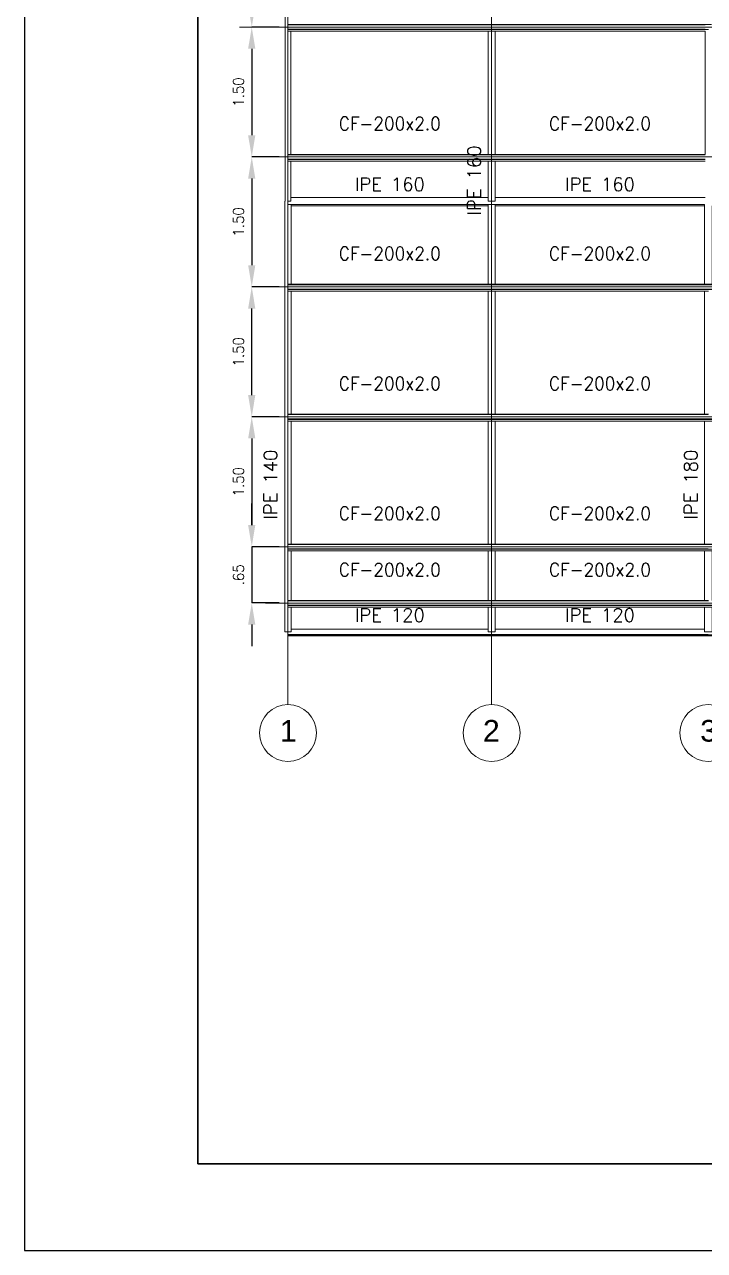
# Model space of a CAD drawing. Header units: inches. Extents: x 72863 to 72995, y 49095 to 49225.
# Drawn here: x 72862.71 to 72870.56, y 49160.45 to 49174.61 of the extents above; entities that cross this region are included whole.
import ezdxf
from ezdxf.enums import TextEntityAlignment as Align

# ---------------------------------------------------------------- set-up
doc = ezdxf.new("R2010")
doc.units = ezdxf.units.IN
doc.layers.get('0').update_dxf_attribs({"lineweight": 15})
for name, color, linetype, lineweight in [('BARRAS_DE_ACERO', 7, 'Continuous', 9), ('Cotas', 200, 'Continuous', 9), ('ejes', 251, 'Continuous', 9), ('REFERENCIA_DE_LAS_BARRAS', 2, 'Continuous', 9)]:
    doc.layers.add(name, color=color, linetype=linetype, lineweight=lineweight)
doc.layers.add('VG', color=7, linetype='Continuous')
doc.styles.add('80-100', font='romans.shx', dxfattribs={"width": 0.9, "height": 0.125})
doc.styles.add('CYPETXT', font='romans__.ttf', dxfattribs={"height": 0.2})
doc.styles.get("Standard").update_dxf_attribs({"font": 'arial.ttf'})
doc.dimstyles.new('Copia(2) de 100_conlineas_ESCALADO', dxfattribs={"dimtxt": 0.125, "dimasz": 0.25, "dimexe": 0, "dimexo": 0.1, "dimgap": 0.09, "dimtad": 1, "dimzin": 4, "dimdsep": 46, "dimtxsty": '80-100', "dimcen": 0.1, "dimclrd": 256, "dimclre": 256, "dimclrt": 256, "dimadec": 0, "dimazin": 0, "dimtfac": 1, "dimtix": 1, "dimtmove": 2, "dimatfit": 3, "dimfxl": 1, "dimtvp": 1.058824, "dimtolj": 1, "dimtzin": 1, "dimarcsym": 0})

# ---------------------------------------------------------------- blocks, each defined once
blk = doc.blocks.new('PLANTILLA')
at = {"layer": 'VG'}
for p, q in [((72862.71, 49224.711), (72862.71, 49195.011)), ((72864.71, 49196.011), (72864.71, 49223.711)), ((72903.71, 49196.011), (72864.71, 49196.011)), ((72862.71, 49195.011), (72904.71, 49195.011))]:
    blk.add_line(p, q, dxfattribs=at)
blk.add_lwpolyline([(72903.71, 49199.561), (72903.71, 49223.711), (72864.71, 49223.711), (72864.71, 49196.011), (72885.71, 49196.011), (72885.71, 49199.611)], dxfattribs=at)
blk = doc.blocks.new('*D164')
at = {"layer": 'Cotas', "lineweight": -2, "transparency": 16777216}
for p, q in [((72865.65, 49176.08), (72865.332, 49176.08)), ((72865.332, 49175.83), (72865.332, 49174.83)), ((72865.65, 49174.58), (72865.332, 49174.58))]:
    blk.add_line(p, q, dxfattribs=at)
at = {"layer": 'Cotas', "transparency": 16777216}
for points in [[(72865.29, 49175.83), (72865.373, 49175.83), (72865.332, 49176.08)], [(72865.29, 49174.83), (72865.373, 49174.83), (72865.332, 49174.58)]]:
    blk.add_solid(points, dxfattribs=at)
at = {"layer": 'Defpoints', "color": 0, "transparency": 16777216}
for p in [(72865.75, 49176.08), (72865.332, 49174.58), (72865.75, 49174.58)]:
    blk.add_point(p, dxfattribs=at)
at = {"layer": 'Cotas', "transparency": 16777216, "insert": (72865.179, 49175.33), "char_height": 0.125, "attachment_point": 5, "rotation": 90, "style": '80-100'}
blk.add_mtext('\\A1;1.50', dxfattribs=at)
blk = doc.blocks.new('*D165')
at = {"layer": 'Cotas', "lineweight": -2, "transparency": 16777216}
for p, q in [((72865.65, 49174.58), (72865.332, 49174.58)), ((72865.332, 49174.33), (72865.332, 49173.33)), ((72865.65, 49173.08), (72865.332, 49173.08))]:
    blk.add_line(p, q, dxfattribs=at)
at = {"layer": 'Cotas', "transparency": 16777216}
for points in [[(72865.29, 49174.33), (72865.373, 49174.33), (72865.332, 49174.58)], [(72865.29, 49173.33), (72865.373, 49173.33), (72865.332, 49173.08)]]:
    blk.add_solid(points, dxfattribs=at)
at = {"layer": 'Defpoints', "color": 0, "transparency": 16777216}
for p in [(72865.75, 49174.58), (72865.332, 49173.08), (72865.75, 49173.08)]:
    blk.add_point(p, dxfattribs=at)
at = {"layer": 'Cotas', "transparency": 16777216, "insert": (72865.179, 49173.83), "char_height": 0.125, "attachment_point": 5, "rotation": 90, "style": '80-100'}
blk.add_mtext('\\A1;1.50', dxfattribs=at)
blk = doc.blocks.new('*D166')
at = {"layer": 'Cotas', "lineweight": -2, "transparency": 16777216}
for p, q in [((72865.65, 49173.08), (72865.332, 49173.08)), ((72865.332, 49172.83), (72865.332, 49171.83)), ((72865.65, 49171.58), (72865.332, 49171.58))]:
    blk.add_line(p, q, dxfattribs=at)
at = {"layer": 'Cotas', "transparency": 16777216}
for points in [[(72865.29, 49172.83), (72865.373, 49172.83), (72865.332, 49173.08)], [(72865.29, 49171.83), (72865.373, 49171.83), (72865.332, 49171.58)]]:
    blk.add_solid(points, dxfattribs=at)
at = {"layer": 'Defpoints', "color": 0, "transparency": 16777216}
for p in [(72865.75, 49173.08), (72865.332, 49171.58), (72865.75, 49171.58)]:
    blk.add_point(p, dxfattribs=at)
at = {"layer": 'Cotas', "transparency": 16777216, "insert": (72865.179, 49172.33), "char_height": 0.125, "attachment_point": 5, "rotation": 90, "style": '80-100'}
blk.add_mtext('\\A1;1.50', dxfattribs=at)
blk = doc.blocks.new('*D167')
at = {"layer": 'Cotas', "lineweight": -2, "transparency": 16777216}
for p, q in [((72865.65, 49171.58), (72865.332, 49171.58)), ((72865.332, 49170.33), (72865.332, 49171.33)), ((72865.65, 49170.08), (72865.332, 49170.08))]:
    blk.add_line(p, q, dxfattribs=at)
at = {"layer": 'Cotas', "transparency": 16777216}
for points in [[(72865.29, 49171.33), (72865.373, 49171.33), (72865.332, 49171.58)], [(72865.29, 49170.33), (72865.373, 49170.33), (72865.332, 49170.08)]]:
    blk.add_solid(points, dxfattribs=at)
at = {"layer": 'Defpoints', "color": 0, "transparency": 16777216}
for p in [(72865.332, 49171.58), (72865.75, 49171.58), (72865.75, 49170.08)]:
    blk.add_point(p, dxfattribs=at)
at = {"layer": 'Cotas', "transparency": 16777216, "insert": (72865.179, 49170.83), "char_height": 0.125, "attachment_point": 5, "rotation": 90, "style": '80-100'}
blk.add_mtext('\\A1;1.50', dxfattribs=at)
blk = doc.blocks.new('*D168')
at = {"layer": 'Cotas', "lineweight": -2, "transparency": 16777216}
for p, q in [((72865.65, 49170.08), (72865.332, 49170.08)), ((72865.332, 49169.83), (72865.332, 49168.83)), ((72865.65, 49168.58), (72865.332, 49168.58))]:
    blk.add_line(p, q, dxfattribs=at)
at = {"layer": 'Cotas', "transparency": 16777216}
for points in [[(72865.29, 49169.83), (72865.373, 49169.83), (72865.332, 49170.08)], [(72865.29, 49168.83), (72865.373, 49168.83), (72865.332, 49168.58)]]:
    blk.add_solid(points, dxfattribs=at)
at = {"layer": 'Defpoints', "color": 0, "transparency": 16777216}
for p in [(72865.75, 49170.08), (72865.332, 49168.58), (72865.75, 49168.58)]:
    blk.add_point(p, dxfattribs=at)
at = {"layer": 'Cotas', "transparency": 16777216, "insert": (72865.179, 49169.33), "char_height": 0.125, "attachment_point": 5, "rotation": 90, "style": '80-100'}
blk.add_mtext('\\A1;1.50', dxfattribs=at)
blk = doc.blocks.new('*D169')
at = {"layer": 'Cotas', "lineweight": -2, "transparency": 16777216}
for p, q in [((72865.332, 49168.83), (72865.332, 49169.08)), ((72865.65, 49168.58), (72865.332, 49168.58)), ((72865.332, 49168.58), (72865.332, 49167.93)), ((72865.65, 49167.93), (72865.332, 49167.93)), ((72865.332, 49167.68), (72865.332, 49167.43))]:
    blk.add_line(p, q, dxfattribs=at)
at = {"layer": 'Cotas', "transparency": 16777216}
for points in [[(72865.29, 49168.83), (72865.373, 49168.83), (72865.332, 49168.58)], [(72865.29, 49167.68), (72865.373, 49167.68), (72865.332, 49167.93)]]:
    blk.add_solid(points, dxfattribs=at)
at = {"layer": 'Defpoints', "color": 0, "transparency": 16777216}
for p in [(72865.75, 49168.58), (72865.332, 49167.93), (72865.75, 49167.93)]:
    blk.add_point(p, dxfattribs=at)
at = {"layer": 'Cotas', "transparency": 16777216, "insert": (72865.179, 49168.255), "char_height": 0.125, "attachment_point": 5, "rotation": 90, "style": '80-100'}
blk.add_mtext('\\A1;.65', dxfattribs=at)

msp = doc.modelspace()

# ---------------------------------------------------------------- linework, layer by layer
at = {"layer": 'BARRAS_DE_ACERO'}
for p, q in [((72865.7178, 49172.5714), (72865.7178, 49177.5466)), ((72865.7498, 49174.6085), (72865.7498, 49174.6093)), ((72865.7498, 49174.6085), (72865.752, 49174.6085)), ((72865.7498, 49174.6071), (72865.7498, 49174.6085)), ((72865.7498, 49174.6054), (72865.7498, 49174.6071)), ((72865.752, 49174.6071), (72865.7498, 49174.6071)), ((72865.752, 49174.6054), (72865.7498, 49174.6054)), ((72865.7498, 49174.5529), (72865.7498, 49174.5547)), ((72865.7498, 49174.5514), (72865.7498, 49174.5529)), ((72865.752, 49174.5529), (72865.7498, 49174.5529)), ((72865.7498, 49174.5503), (72865.7498, 49174.5514)), ((72865.752, 49174.5514), (72865.7498, 49174.5514)), ((72865.7498, 49174.5498), (72865.7498, 49174.5503)), ((72865.7498, 49174.5503), (72865.752, 49174.5503)), ((72865.7498, 49174.5498), (72865.7498, 49174.5306)), ((72865.752, 49174.5498), (72865.7498, 49174.5498)), ((72865.752, 49174.5306), (72865.7498, 49174.5306)), ((72865.7818, 49174.6085), (72865.752, 49174.6085)), ((72865.7818, 49174.6071), (72865.752, 49174.6071)), ((72865.752, 49174.6054), (72865.7818, 49174.6054)), ((72865.752, 49174.5547), (72865.7818, 49174.5547)), ((72865.7818, 49174.5514), (72865.752, 49174.5514)), ((72865.7818, 49174.5503), (72865.752, 49174.5503)), ((72865.7818, 49174.5498), (72865.752, 49174.5498)), ((72865.752, 49174.5306), (72865.7818, 49174.5306)), ((72865.7818, 49174.6085), (72868.0588, 49174.6085)), ((72865.7818, 49174.6071), (72868.0588, 49174.6071)), ((72868.0588, 49174.6054), (72865.7818, 49174.6054)), ((72868.0588, 49174.5547), (72865.7818, 49174.5547)), ((72865.7818, 49174.5503), (72868.0588, 49174.5503)), ((72865.7818, 49174.5306), (72868.0588, 49174.5306)), ((72865.7818, 49173.1094), (72865.7818, 49174.5306)), ((72868.1023, 49174.6085), (72868.0588, 49174.6085)), ((72868.0588, 49174.6071), (72868.0973, 49174.6071)), ((72868.0588, 49174.6054), (72868.1023, 49174.6054)), ((72868.0588, 49174.5547), (72868.1023, 49174.5547)), ((72868.0588, 49174.5529), (72868.1023, 49174.5529)), ((72868.0588, 49174.5503), (72868.1023, 49174.5503)), ((72868.0588, 49174.5306), (72868.1023, 49174.5306)), ((72868.1023, 49174.6071), (72868.0973, 49174.6071)), ((72870.5633, 49174.6071), (72868.1023, 49174.6071)), ((72868.1023, 49174.6054), (72868.1408, 49174.6054)), ((72868.1408, 49174.5547), (72868.1023, 49174.5547)), ((72868.1023, 49174.5529), (72868.1408, 49174.5529)), ((72868.1023, 49174.5514), (72868.1408, 49174.5514)), ((72868.1023, 49174.5503), (72868.1408, 49174.5503)), ((72868.1023, 49174.5306), (72868.1408, 49174.5306)), ((72868.1408, 49174.6054), (72870.5633, 49174.6054)), ((72868.1408, 49174.5547), (72870.5633, 49174.5547)), ((72868.1408, 49174.5529), (72870.5974, 49174.5529)), ((72868.1408, 49174.5514), (72870.5974, 49174.5514)), ((72868.1408, 49174.5503), (72870.5974, 49174.5503)), ((72870.6021, 49174.5498), (72868.1408, 49174.5498)), ((72865.7498, 49173.1093), (72865.7498, 49173.1094)), ((72865.7498, 49173.1094), (72865.752, 49173.1094)), ((72865.7498, 49173.1085), (72865.7498, 49173.1093)), ((72865.7498, 49173.1093), (72865.752, 49173.1093)), ((72865.7498, 49173.1071), (72865.7498, 49173.1085)), ((72865.752, 49173.1085), (72865.7498, 49173.1085)), ((72865.7498, 49173.1054), (72865.7498, 49173.1071)), ((72865.7498, 49173.1071), (72865.752, 49173.1071)), ((72865.7498, 49173.1054), (72865.7498, 49173.0547)), ((72865.7502, 49173.1054), (72865.7498, 49173.1054)), ((72865.7498, 49173.0547), (72865.752, 49173.0547)), ((72865.7498, 49173.0529), (72865.7498, 49173.0547)), ((72865.7498, 49173.0514), (72865.7498, 49173.0529)), ((72865.7818, 49173.0529), (72865.7498, 49173.0529)), ((72865.7498, 49173.0514), (72865.752, 49173.0514)), ((72865.7498, 49173.0503), (72865.7498, 49173.0514)), ((72865.7498, 49173.0498), (72865.7498, 49173.0503)), ((72865.7818, 49173.0503), (72865.7498, 49173.0503)), ((72865.7498, 49173.0498), (72870.5633, 49173.0498)), ((72865.7502, 49173.1054), (72865.752, 49173.1054)), ((72865.752, 49173.1094), (72865.7818, 49173.1094)), ((72865.7818, 49173.1093), (72865.752, 49173.1093)), ((72865.752, 49173.1093), (72865.752, 49173.1093)), ((72865.7818, 49173.1085), (72865.752, 49173.1085)), ((72865.7818, 49173.1071), (72865.752, 49173.1071)), ((72865.7818, 49173.1054), (72865.752, 49173.1054)), ((72865.7818, 49173.0547), (72865.752, 49173.0547)), ((72865.752, 49173.0514), (72865.7816, 49173.0514)), ((72865.7816, 49173.0514), (72865.7818, 49173.0514)), ((72865.7818, 49173.1093), (72868.0588, 49173.1093)), ((72870.5633, 49173.1085), (72865.7818, 49173.1085)), ((72865.7818, 49173.1071), (72870.5633, 49173.1071)), ((72865.7818, 49173.1054), (72868.0588, 49173.1054)), ((72868.0588, 49173.0547), (72865.7818, 49173.0547)), ((72865.7818, 49173.0529), (72870.5633, 49173.0529)), ((72865.7818, 49173.0514), (72870.5633, 49173.0514)), ((72870.5633, 49173.0503), (72865.7818, 49173.0503)), ((72865.7818, 49173.0306), (72868.0588, 49173.0306)), ((72868.0973, 49173.1094), (72868.0588, 49173.1094)), ((72870.5633, 49173.1093), (72868.0588, 49173.1093)), ((72868.0588, 49173.1054), (72870.5633, 49173.1054)), ((72870.5633, 49173.0547), (72868.0588, 49173.0547)), ((72868.1023, 49173.1094), (72868.0973, 49173.1094)), ((72868.1023, 49173.1094), (72868.1408, 49173.1094)), ((72868.1408, 49173.0306), (72868.1408, 49172.6122)), ((72865.7178, 49172.5714), (72865.7133, 49172.5714)), ((72865.7133, 49167.5962), (72865.7133, 49172.5714)), ((72865.7498, 49172.5306), (72865.7498, 49172.5714)), ((72865.7818, 49172.5714), (72865.7498, 49172.5714)), ((72865.7818, 49172.6122), (72865.7818, 49172.5714)), ((72868.0588, 49172.6122), (72865.7818, 49172.6122)), ((72868.0588, 49172.5714), (72868.0588, 49172.6122)), ((72868.0588, 49172.5714), (72868.1408, 49172.5714)), ((72868.1023, 49172.5306), (72865.7498, 49172.5306)), ((72865.7498, 49172.5306), (72865.7498, 49172.5302)), ((72865.7498, 49172.5302), (72865.7863, 49172.5302)), ((72865.7863, 49172.5302), (72865.7863, 49172.5299)), ((72865.7863, 49172.5299), (72865.7863, 49172.5153)), ((72865.7863, 49172.5153), (72868.0588, 49172.5153)), ((72865.7863, 49172.5145), (72868.0588, 49172.5145)), ((72868.0588, 49172.5302), (72868.1408, 49172.5302)), ((72868.0588, 49172.5299), (72868.0588, 49172.5302)), ((72868.0588, 49171.6094), (72868.0588, 49172.5145)), ((72868.1023, 49172.5306), (72870.5543, 49172.5306)), ((72868.1408, 49172.5302), (72868.1408, 49172.5299)), ((72868.1408, 49172.5145), (72868.1408, 49171.6094)), ((72868.1408, 49172.5145), (72870.5543, 49172.5145)), ((72870.5543, 49172.5306), (72870.5544, 49172.5306)), ((72870.5543, 49172.5302), (72870.5543, 49172.5299)), ((72870.5543, 49172.5302), (72870.555, 49172.5302)), ((72870.5543, 49172.5299), (72870.5543, 49172.5153)), ((72870.5543, 49172.5153), (72870.5543, 49172.5145)), ((72870.5543, 49172.5145), (72870.5543, 49171.6094)), ((72870.5544, 49172.5306), (72870.5545, 49172.5306)), ((72870.5544, 49172.5306), (72870.5544, 49172.5306)), ((72870.5544, 49172.5306), (72870.5544, 49172.5306)), ((72870.5545, 49172.5306), (72870.5545, 49172.5306)), ((72870.5546, 49172.5306), (72870.5545, 49172.5306)), ((72870.5546, 49172.5306), (72870.5547, 49172.5306)), ((72870.5546, 49172.5306), (72870.5546, 49172.5306)), ((72870.5546, 49172.5306), (72870.5546, 49172.5306)), ((72870.5547, 49172.5306), (72870.5548, 49172.5306)), ((72870.5547, 49172.5306), (72870.5547, 49172.5306)), ((72870.5548, 49172.5306), (72870.5548, 49172.5306)), ((72870.5548, 49172.5306), (72870.5548, 49172.5306)), ((72870.5549, 49172.5306), (72870.555, 49172.5306)), ((72870.555, 49172.5306), (72870.5551, 49172.5306)), ((72870.555, 49172.5306), (72870.555, 49172.5306)), ((72870.555, 49172.5306), (72870.555, 49172.5306)), ((72870.5567, 49172.5302), (72870.555, 49172.5302)), ((72870.5551, 49172.5306), (72870.5551, 49172.5306)), ((72865.7498, 49171.6093), (72865.7521, 49171.6093)), ((72865.7498, 49171.6093), (72865.7498, 49171.6085)), ((72865.7498, 49171.6071), (72865.7521, 49171.6071)), ((72865.7498, 49171.6054), (72865.7521, 49171.6054)), ((72865.7521, 49171.6093), (72865.7863, 49171.6093)), ((72865.7863, 49171.6085), (72865.7521, 49171.6085)), ((72865.7863, 49171.6071), (72865.7521, 49171.6071)), ((72865.7863, 49171.6054), (72865.7521, 49171.6054)), ((72865.7863, 49171.6094), (72868.0588, 49171.6094)), ((72868.0588, 49171.6093), (72865.7863, 49171.6093)), ((72865.7863, 49171.6085), (72868.0588, 49171.6085)), ((72865.7863, 49171.6071), (72868.1023, 49171.6071)), ((72865.7863, 49171.6054), (72868.0973, 49171.6054)), ((72868.1023, 49171.6094), (72868.0588, 49171.6094)), ((72868.1342, 49171.6093), (72868.0588, 49171.6093)), ((72868.0588, 49171.6085), (72868.1023, 49171.6085)), ((72868.1023, 49171.6054), (72868.0973, 49171.6054)), ((72868.1023, 49171.6094), (72868.1342, 49171.6094)), ((72868.1364, 49171.6085), (72868.1023, 49171.6085)), ((72868.1023, 49171.6071), (72870.6024, 49171.6071)), ((72868.1408, 49171.6054), (72868.1023, 49171.6054)), ((72868.1408, 49171.6094), (72868.1342, 49171.6094)), ((72870.5543, 49171.6094), (72868.1408, 49171.6094)), ((72868.1408, 49171.6054), (72870.5543, 49171.6054)), ((72870.5543, 49171.6093), (72873.0588, 49171.6093)), ((72865.7498, 49171.5529), (72865.7521, 49171.5529)), ((72865.7498, 49171.5529), (72865.7498, 49171.5514)), ((72865.7498, 49171.5503), (72865.7498, 49171.5514)), ((72865.7863, 49171.5514), (72865.7498, 49171.5514)), ((72865.7498, 49171.5498), (72865.7498, 49171.5503)), ((72865.7498, 49171.5503), (72868.0588, 49171.5503)), ((72865.7498, 49171.5306), (72865.7498, 49171.5498)), ((72865.7498, 49171.5498), (72868.0588, 49171.5498)), ((72865.7498, 49171.5306), (72865.7521, 49171.5306)), ((72865.7863, 49171.5529), (72865.7521, 49171.5529)), ((72865.7521, 49171.5306), (72865.7863, 49171.5306)), ((72865.7863, 49171.5529), (72868.0588, 49171.5529)), ((72865.7863, 49171.5514), (72868.0588, 49171.5514)), ((72868.0973, 49171.5547), (72868.0588, 49171.5547)), ((72868.0588, 49171.5529), (72868.0973, 49171.5529)), ((72868.0588, 49171.5514), (72868.0973, 49171.5514)), ((72868.0973, 49171.5529), (72868.1023, 49171.5529)), ((72868.1023, 49171.5514), (72868.0973, 49171.5514)), ((72868.0973, 49171.5306), (72868.1023, 49171.5306)), ((72868.1408, 49171.5529), (72868.1023, 49171.5529)), ((72868.1408, 49171.5514), (72868.1023, 49171.5514)), ((72868.1023, 49171.5503), (72868.1408, 49171.5503)), ((72868.1408, 49171.5547), (72870.5543, 49171.5547)), ((72868.1408, 49171.5529), (72870.5543, 49171.5529)), ((72868.1408, 49171.5503), (72870.5543, 49171.5503)), ((72868.1408, 49171.5306), (72870.5543, 49171.5306)), ((72870.5543, 49171.5547), (72870.5543, 49171.5547)), ((72870.5543, 49171.5529), (72870.5971, 49171.5529)), ((72870.5543, 49171.5529), (72870.5543, 49171.5529)), ((72870.5543, 49171.5514), (72870.6453, 49171.5514)), ((72870.5543, 49171.5503), (72870.5543, 49171.5503)), ((72870.5543, 49171.5503), (72870.5971, 49171.5503)), ((72870.5543, 49171.5498), (72873.1023, 49171.5498)), ((72870.5543, 49171.5498), (72870.5543, 49171.5498)), ((72870.5543, 49171.5306), (72870.5543, 49170.1094)), ((72870.5543, 49171.5306), (72870.5543, 49171.5306)), ((72865.7498, 49170.1093), (72865.7498, 49170.1094)), ((72865.7498, 49170.1094), (72865.7521, 49170.1094)), ((72865.7498, 49170.1085), (72865.7498, 49170.1093)), ((72865.7498, 49170.1093), (72865.7521, 49170.1093)), ((72865.7521, 49170.1071), (72865.7498, 49170.1071)), ((72865.7498, 49170.1054), (72865.7498, 49170.0547)), ((72865.7521, 49170.1054), (72865.7498, 49170.1054)), ((72865.7498, 49170.0503), (72865.7498, 49170.0514)), ((72865.7498, 49170.0498), (72865.7498, 49170.0503)), ((72865.7498, 49170.0503), (72865.7863, 49170.0503)), ((72865.7498, 49170.0498), (72865.7498, 49170.0306)), ((72865.7863, 49170.0306), (72865.7498, 49170.0306)), ((72865.7863, 49170.1094), (72865.7521, 49170.1094)), ((72865.7863, 49170.1093), (72865.7521, 49170.1093)), ((72865.7863, 49170.1085), (72865.7521, 49170.1085)), ((72865.7521, 49170.0529), (72865.7863, 49170.0529)), ((72865.7521, 49170.0514), (72865.7863, 49170.0514)), ((72865.7863, 49170.1093), (72868.0588, 49170.1093)), ((72865.7863, 49170.1085), (72868.1023, 49170.1085)), ((72865.7863, 49170.0547), (72868.0588, 49170.0547)), ((72865.7863, 49170.0529), (72868.0588, 49170.0529)), ((72865.7863, 49170.0503), (72867.3645, 49170.0503)), ((72868.0588, 49170.0306), (72865.7863, 49170.0306)), ((72868.0588, 49170.0503), (72867.3645, 49170.0503)), ((72868.1023, 49170.1094), (72868.0588, 49170.1094)), ((72868.1023, 49170.1093), (72868.0588, 49170.1093)), ((72868.0588, 49170.0547), (72868.0973, 49170.0547)), ((72868.0973, 49170.0529), (72868.0588, 49170.0529)), ((72868.0588, 49170.0503), (72868.0973, 49170.0503)), ((72868.0973, 49170.0547), (72868.1023, 49170.0547)), ((72868.1023, 49170.0529), (72868.0973, 49170.0529)), ((72868.1023, 49170.0514), (72868.0973, 49170.0514)), ((72868.0973, 49170.0503), (72870.6453, 49170.0503)), ((72868.1023, 49170.1094), (72868.1408, 49170.1094)), ((72868.1023, 49170.1093), (72868.1408, 49170.1093)), ((72868.1408, 49170.1085), (72868.1023, 49170.1085)), ((72868.1408, 49170.1071), (72868.1023, 49170.1071)), ((72868.1023, 49170.0547), (72868.1408, 49170.0547)), ((72868.1408, 49170.0529), (72868.1023, 49170.0529)), ((72868.1408, 49170.0514), (72868.1023, 49170.0514)), ((72868.1408, 49170.1094), (72870.5543, 49170.1094)), ((72870.5543, 49170.1093), (72868.1408, 49170.1093)), ((72868.1408, 49170.1085), (72870.5543, 49170.1085)), ((72868.1408, 49170.1071), (72870.5543, 49170.1071)), ((72870.5543, 49170.1054), (72868.1408, 49170.1054)), ((72869.0702, 49170.0547), (72868.1408, 49170.0547)), ((72868.1408, 49170.0529), (72873.0588, 49170.0529)), ((72873.1023, 49170.0514), (72868.1408, 49170.0514)), ((72868.1408, 49168.6094), (72868.1408, 49170.0306)), ((72868.1408, 49170.0306), (72870.5543, 49170.0306)), ((72871.5702, 49170.0547), (72869.0702, 49170.0547)), ((72870.5543, 49170.1094), (72870.6024, 49170.1094)), ((72870.5543, 49170.1093), (72870.6024, 49170.1093)), ((72870.5543, 49170.1093), (72870.5543, 49170.1093)), ((72870.5543, 49170.1085), (72870.5543, 49170.1085)), ((72870.5543, 49170.1085), (72870.6024, 49170.1085)), ((72870.5543, 49170.1071), (72870.5543, 49170.1071)), ((72870.5971, 49170.1071), (72870.5543, 49170.1071)), ((72870.5543, 49170.1054), (72870.5543, 49170.1054)), ((72870.5971, 49170.1054), (72870.5543, 49170.1054)), ((72870.6453, 49170.0306), (72870.5543, 49170.0306)), ((72865.7498, 49168.6093), (72865.7498, 49168.6094)), ((72865.7498, 49168.6093), (72868.0973, 49168.6093)), ((72865.7498, 49168.6085), (72865.7498, 49168.6093)), ((72865.7498, 49168.6071), (72865.7498, 49168.6085)), ((72865.7498, 49168.6085), (72868.0973, 49168.6085)), ((72865.7498, 49168.6071), (72865.7498, 49168.6054)), ((72875.5971, 49168.6071), (72865.7498, 49168.6071)), ((72865.7498, 49168.5547), (72865.7498, 49168.6054)), ((72868.0588, 49168.6094), (72865.7863, 49168.6094)), ((72868.0588, 49168.6094), (72868.1408, 49168.6094)), ((72870.6453, 49168.6093), (72868.0973, 49168.6093)), ((72868.1408, 49168.6085), (72868.0973, 49168.6085)), ((72873.0588, 49168.6085), (72868.1408, 49168.6085)), ((72865.7498, 49168.5547), (72868.0588, 49168.5547)), ((72865.7498, 49168.5547), (72865.7498, 49168.5529)), ((72865.7498, 49168.5529), (72868.0588, 49168.5529)), ((72865.7521, 49168.5514), (72865.7498, 49168.5514)), ((72865.7498, 49168.5498), (72865.7521, 49168.5498)), ((72865.7863, 49168.5514), (72865.7521, 49168.5514)), ((72865.7863, 49168.5498), (72865.7521, 49168.5498)), ((72865.7612, 49168.5503), (72865.7863, 49168.5503)), ((72868.1408, 49168.5514), (72865.7863, 49168.5514)), ((72865.7863, 49168.5498), (72870.6453, 49168.5498)), ((72865.7863, 49168.5306), (72868.0588, 49168.5306)), ((72868.0588, 49168.5547), (72870.5543, 49168.5547)), ((72868.0973, 49168.5529), (72868.0588, 49168.5529)), ((72868.0588, 49168.5306), (72868.1023, 49168.5306)), ((72868.0973, 49168.5529), (72870.6024, 49168.5529)), ((72868.1408, 49168.5514), (72873.1028, 49168.5514)), ((72870.5543, 49168.5547), (72870.5971, 49168.5547)), ((72870.5543, 49168.5306), (72870.5543, 49167.9591)), ((72865.7498, 49167.9589), (72865.7521, 49167.9589)), ((72865.7498, 49167.9581), (72865.7521, 49167.9581)), ((72865.7498, 49167.955), (72865.7521, 49167.955)), ((72865.7498, 49167.9043), (72868.0973, 49167.9043)), ((72865.7498, 49167.901), (72865.7498, 49167.9026)), ((72865.7498, 49167.9026), (72870.5543, 49167.9026)), ((72865.7863, 49167.8999), (72865.7498, 49167.8999)), ((72865.7498, 49167.8994), (72868.1314, 49167.8994)), ((72865.7498, 49167.8802), (72865.7498, 49167.8994)), ((72865.7498, 49167.8802), (72865.7863, 49167.8802)), ((72865.7863, 49167.9591), (72865.7521, 49167.9591)), ((72865.7521, 49167.9589), (72865.7522, 49167.9589)), ((72865.7863, 49167.9581), (72865.7521, 49167.9581)), ((72865.7863, 49167.9567), (72865.7521, 49167.9567)), ((72865.7863, 49167.955), (72865.7521, 49167.955)), ((72865.7522, 49167.9589), (72865.7863, 49167.9589)), ((72865.7863, 49167.9589), (72868.0588, 49167.9589)), ((72865.7863, 49167.9581), (72868.0588, 49167.9581)), ((72865.7863, 49167.9567), (72870.6024, 49167.9567)), ((72868.1023, 49167.955), (72865.7863, 49167.955)), ((72867.3645, 49167.8999), (72865.7863, 49167.8999)), ((72865.7863, 49167.8802), (72868.0588, 49167.8802)), ((72865.7863, 49167.6281), (72865.7863, 49167.8802)), ((72868.1408, 49167.8999), (72867.3645, 49167.8999)), ((72868.0973, 49167.9591), (72868.0588, 49167.9591)), ((72868.0588, 49167.9589), (72868.0868, 49167.9589)), ((72868.0588, 49167.8802), (72868.1408, 49167.8802)), ((72868.0868, 49167.9589), (72868.1408, 49167.9589)), ((72868.0973, 49167.9043), (72869.0738, 49167.9043)), ((72868.1023, 49167.955), (72870.5543, 49167.955)), ((72868.1314, 49167.8994), (72868.1407, 49167.8994)), ((72868.1408, 49167.8994), (72868.1407, 49167.8994)), ((72868.1408, 49167.9591), (72870.5543, 49167.9591)), ((72868.1408, 49167.9589), (72870.5543, 49167.9589)), ((72870.5543, 49167.8999), (72868.1408, 49167.8999)), ((72868.1408, 49167.8994), (72870.5543, 49167.8994)), ((72868.1408, 49167.6281), (72868.1408, 49167.8802)), ((72870.5543, 49167.8802), (72868.1408, 49167.8802)), ((72870.5543, 49167.9043), (72869.0738, 49167.9043)), ((72870.5543, 49167.9591), (72870.6024, 49167.9591)), ((72870.6024, 49167.9589), (72870.5543, 49167.9589)), ((72870.6024, 49167.955), (72870.5543, 49167.955)), ((72870.5543, 49167.9043), (72871.5738, 49167.9043)), ((72873.0589, 49167.9026), (72870.5543, 49167.9026)), ((72870.5543, 49167.901), (72873.0588, 49167.901)), ((72873.0588, 49167.8994), (72870.5543, 49167.8994)), ((72865.7133, 49167.5962), (72865.7498, 49167.5962)), ((72865.7498, 49167.5962), (72865.7498, 49167.5826)), ((72868.0588, 49167.5962), (72868.0588, 49167.6281)), ((72868.0588, 49167.5962), (72868.1408, 49167.5962)), ((72870.5543, 49167.6281), (72868.1408, 49167.6281)), ((72868.1408, 49167.6281), (72868.1408, 49167.5962)), ((72870.5543, 49167.5962), (72870.5543, 49167.6281)), ((72865.7498, 49167.5644), (72865.7498, 49167.5826)), ((72865.7498, 49167.5638), (72865.7498, 49167.5644))]:
    msp.add_line(p, q, dxfattribs=at)
for points in [[(72865.7498, 49174.6054), (72865.7498, 49174.5547), (72865.752, 49174.5547)], [(72868.0588, 49174.5529), (72865.7818, 49174.5529), (72865.752, 49174.5529)], [(72865.7818, 49174.5514), (72868.0588, 49174.5514), (72868.1023, 49174.5514)], [(72865.7818, 49174.5498), (72868.0588, 49174.5498), (72868.1023, 49174.5498), (72868.1408, 49174.5498)], [(72865.7818, 49173.1094), (72868.0588, 49173.1094), (72868.0588, 49174.5306)], [(72870.6363, 49174.6085), (72870.6021, 49174.6085), (72870.5633, 49174.6085), (72868.1023, 49174.6085)], [(72870.5633, 49174.5306), (72868.1408, 49174.5306), (72868.1408, 49173.1094)], [(72870.5633, 49174.5306), (72870.5633, 49173.1094), (72868.1408, 49173.1094)], [(72865.7818, 49172.6122), (72865.7818, 49173.0306), (72865.7498, 49173.0306), (72865.7498, 49173.0498)], [(72868.0588, 49172.6122), (72868.0588, 49173.0306), (72868.1023, 49173.0306), (72868.1408, 49173.0306), (72870.5633, 49173.0306)], [(72870.5633, 49172.6122), (72868.1408, 49172.6122), (72868.1408, 49172.5714)], [(72865.7863, 49172.5299), (72868.0588, 49172.5299), (72868.0588, 49172.5153), (72868.0588, 49172.5145)], [(72865.7863, 49171.6094), (72865.7863, 49172.5145), (72865.7863, 49172.5153)], [(72870.5543, 49172.5299), (72868.1408, 49172.5299), (72868.1408, 49172.5153)], [(72868.1408, 49172.5145), (72868.1408, 49172.5153), (72870.5543, 49172.5153)], [(72870.5543, 49171.6094), (72870.6453, 49171.6094), (72870.6453, 49172.5145)], [(72870.5549, 49172.5306), (72870.5549, 49172.5306), (72870.5548, 49172.5306)], [(72870.5552, 49172.5306), (72870.5552, 49172.5306), (72870.5551, 49172.5306)], [(72865.7863, 49171.6094), (72865.7498, 49171.6094), (72865.7498, 49171.6093)], [(72865.7498, 49171.6071), (72865.7498, 49171.6085), (72865.7521, 49171.6085)], [(72865.7498, 49171.6071), (72865.7498, 49171.6054), (72865.7498, 49171.5547)], [(72870.5543, 49171.6093), (72870.5543, 49171.6093), (72868.1342, 49171.6093)], [(72868.1364, 49171.6085), (72870.5543, 49171.6085), (72873.0588, 49171.6085), (72873.1023, 49171.6085)], [(72870.6453, 49171.6054), (72870.5971, 49171.6054), (72870.5543, 49171.6054)], [(72865.7521, 49171.5547), (72865.7498, 49171.5547), (72865.7498, 49171.5529)], [(72868.0588, 49171.5547), (72865.7863, 49171.5547), (72865.7521, 49171.5547)], [(72865.7863, 49170.1094), (72865.7863, 49171.5306), (72868.0588, 49171.5306)], [(72868.0973, 49171.5306), (72868.0588, 49171.5306), (72868.0588, 49170.1094), (72865.7863, 49170.1094)], [(72868.1023, 49171.5503), (72868.0973, 49171.5503), (72868.0588, 49171.5503)], [(72868.0588, 49171.5498), (72868.0973, 49171.5498), (72868.1023, 49171.5498), (72868.1408, 49171.5498), (72870.5543, 49171.5498)], [(72868.1408, 49171.5547), (72868.1023, 49171.5547), (72868.0973, 49171.5547)], [(72868.1408, 49170.1094), (72868.1408, 49171.5306), (72868.1023, 49171.5306)], [(72868.1408, 49171.5514), (72870.5543, 49171.5514), (72870.5543, 49171.5514)], [(72873.0588, 49171.5547), (72870.6024, 49171.5547), (72870.5971, 49171.5547), (72870.5543, 49171.5547)], [(72870.6024, 49171.5306), (72870.5971, 49171.5306), (72870.5543, 49171.5306)], [(72865.7521, 49170.1085), (72865.7498, 49170.1085), (72865.7498, 49170.1071), (72865.7498, 49170.1054)], [(72865.7863, 49170.0547), (72865.7498, 49170.0547), (72865.7498, 49170.0529)], [(72865.7521, 49170.0529), (72865.7498, 49170.0529), (72865.7498, 49170.0514), (72865.7521, 49170.0514)], [(72870.5971, 49170.0498), (72870.5543, 49170.0498), (72865.7498, 49170.0498)], [(72865.7498, 49168.6094), (72865.7863, 49168.6094), (72865.7863, 49170.0306)], [(72865.7521, 49170.1071), (72865.7863, 49170.1071), (72868.1023, 49170.1071)], [(72865.7521, 49170.1054), (72865.7863, 49170.1054), (72868.1023, 49170.1054), (72868.1408, 49170.1054)], [(72868.0973, 49170.0514), (72868.0588, 49170.0514), (72865.7863, 49170.0514)], [(72868.1408, 49170.0306), (72868.0588, 49170.0306), (72868.0588, 49168.6094)], [(72868.1408, 49168.6094), (72870.5543, 49168.6094), (72870.5543, 49170.0306)], [(72865.7498, 49168.6054), (72873.1408, 49168.6054), (72878.0448, 49168.6054)], [(72873.0588, 49168.6094), (72870.6453, 49168.6094), (72870.5543, 49168.6094)], [(72865.7498, 49168.5503), (72865.7498, 49168.5514), (72865.7498, 49168.5529)], [(72865.7498, 49168.5306), (72865.7498, 49168.5498), (72865.7498, 49168.5503), (72865.7521, 49168.5503), (72865.7612, 49168.5503)], [(72865.7863, 49167.9591), (72865.7863, 49168.5306), (72865.7521, 49168.5306), (72865.7498, 49168.5306)], [(72865.7863, 49168.5503), (72868.1023, 49168.5503), (72873.1028, 49168.5503)], [(72865.7863, 49167.9591), (72868.0588, 49167.9591), (72868.0588, 49168.5306)], [(72868.0973, 49167.9591), (72868.1408, 49167.9591), (72868.1408, 49168.5306)], [(72868.1023, 49168.5306), (72868.1408, 49168.5306), (72870.5543, 49168.5306)], [(72870.6453, 49167.9591), (72870.6453, 49168.5306), (72870.5543, 49168.5306)], [(72865.7498, 49167.9589), (72865.7498, 49167.9591), (72865.7521, 49167.9591)], [(72865.7498, 49167.9567), (72865.7498, 49167.9581), (72865.7498, 49167.9589)], [(72865.7498, 49167.955), (72865.7498, 49167.9567), (72865.7521, 49167.9567)], [(72865.7498, 49167.9026), (72865.7498, 49167.9043), (72865.7498, 49167.955)], [(72865.7521, 49167.901), (72865.7498, 49167.901), (72865.7498, 49167.8999), (72865.7498, 49167.8994)], [(72865.7521, 49167.901), (72865.7863, 49167.901), (72870.5543, 49167.901)], [(72865.7863, 49167.6281), (72868.0588, 49167.6281), (72868.0588, 49167.8802)], [(72868.0588, 49167.9581), (72870.6024, 49167.9581), (72870.6024, 49167.9581)], [(72873.0852, 49167.8999), (72873.0588, 49167.8999), (72870.5543, 49167.8999)], [(72870.5543, 49167.5962), (72870.6453, 49167.5962), (72870.6453, 49167.6281), (72870.6453, 49167.8802)], [(72870.6453, 49167.8802), (72870.5543, 49167.8802), (72870.5543, 49167.6281)], [(72865.7498, 49167.5962), (72865.7863, 49167.5962), (72865.7863, 49167.6281)], [(72870.5998, 49167.5644), (72868.0998, 49167.5644), (72865.7498, 49167.5644)], [(72880.5298, 49167.5638), (72865.7498, 49167.5638), (72865.7498, 49167.553)], [(72880.5298, 49167.553), (72865.7498, 49167.553), (72865.7498, 49167.5523)], [(72880.5298, 49167.5415), (72880.5298, 49167.5523), (72865.7498, 49167.5523)]]:
    msp.add_lwpolyline(points, dxfattribs=at)
at = {"layer": 'Cotas'}
for centre in [(72865.7498, 49166.4288), (72868.0998, 49166.4288), (72870.5998, 49166.4288)]:
    msp.add_circle(centre, 0.3279, dxfattribs=at)
at = {"layer": 'ejes'}
for p, q in [((72865.7498, 49187.8777), (72865.7498, 49166.7567)), ((72868.0998, 49187.8777), (72868.0998, 49166.7567)), ((72865.1919, 49174.58), (72902.7511, 49174.58)), ((72865.4907, 49173.08), (72902.7554, 49173.08)), ((72865.4907, 49171.58), (72902.7554, 49171.58)), ((72865.4907, 49170.08), (72902.7554, 49170.08)), ((72865.4907, 49168.58), (72902.7554, 49168.58)), ((72865.4907, 49167.9297), (72902.7713, 49167.9297))]:
    msp.add_line(p, q, dxfattribs=at)

# ---------------------------------------------------------------- block references
msp.add_blockref('PLANTILLA', (0, -34.5575))

# ---------------------------------------------------------------- texts
at = {"layer": 'Cotas', "char_height": 0.25}
for s, insert, attachment_point in [('1', (72865.6563, 49166.5793), 1), ('2', (72868.1933, 49166.5793), 3), ('3', (72870.5063, 49166.5793), 1)]:
    msp.add_mtext_dynamic_manual_height_columns(s, width=0.276556, gutter_width=12.5, heights=[0], dxfattribs=dict(at, insert=insert, attachment_point=attachment_point))
at = {"layer": 'REFERENCIA_DE_LAS_BARRAS', "style": 'CYPETXT'}
for s, width, p, p2 in [('CF-200x2.0', 0.812558, (72866.3364, 49173.3883), (72867.5132, 49173.3883)), ('CF-200x2.0', 0.812558, (72868.7614, 49173.3883), (72869.9382, 49173.3883)), ('IPE 160', 0.843848, (72866.522, 49172.6873), (72867.3275, 49172.6873)), ('IPE 160', 0.843848, (72868.947, 49172.6873), (72869.7525, 49172.6873)), ('CF-200x2.0', 0.812558, (72866.3364, 49171.8883), (72867.5132, 49171.8883)), ('CF-200x2.0', 0.812558, (72868.7614, 49171.8883), (72869.9382, 49171.8883)), ('CF-200x2.0', 0.812558, (72866.3364, 49170.3883), (72867.5132, 49170.3883)), ('CF-200x2.0', 0.812558, (72868.7614, 49170.3883), (72869.9382, 49170.3883)), ('CF-200x2.0', 0.812558, (72866.3364, 49168.8883), (72867.5132, 49168.8883)), ('CF-200x2.0', 0.812558, (72868.7614, 49168.8883), (72869.9382, 49168.8883)), ('CF-200x2.0', 0.812558, (72866.3364, 49168.2379), (72867.5132, 49168.2379)), ('CF-200x2.0', 0.812558, (72868.7614, 49168.2379), (72869.9382, 49168.2379)), ('IPE 120', 0.843848, (72866.522, 49167.7141), (72867.3275, 49167.7141)), ('IPE 120', 0.843848, (72868.947, 49167.7141), (72869.7525, 49167.7141))]:
    msp.add_text(s, height=0.15333, dxfattribs=dict(at, width=width)).set_placement(p, p2, align=Align.FIT)
at = {"layer": 'REFERENCIA_DE_LAS_BARRAS', "style": 'CYPETXT', "width": 0.843848}
for s, p, p2 in [('IPE 160', (72867.9756, 49172.4063), (72867.9756, 49173.2118)), ('IPE 140', (72865.6256, 49168.8938), (72865.6256, 49169.6993)), ('IPE 180', (72870.4756, 49168.8938), (72870.4756, 49169.6993))]:
    msp.add_text(s, height=0.15333, rotation=90, dxfattribs=at).set_placement(p, p2, align=Align.FIT)

# ---------------------------------------------------------------- dimensions: what is measured, and where the dimension line sits
at = {"layer": 'Cotas'}
for base, p1, p2, picture, middle in [((72865.3316, 49174.58), (72865.7498, 49176.08), (72865.7498, 49174.58), '*D164', (72865.1791, 49175.33)), ((72865.3316, 49173.08), (72865.7498, 49174.58), (72865.7498, 49173.08), '*D165', (72865.1791, 49173.83)), ((72865.3316, 49171.58), (72865.7498, 49173.08), (72865.7498, 49171.58), '*D166', (72865.1791, 49172.33)), ((72865.3316, 49171.58), (72865.7498, 49170.08), (72865.7498, 49171.58), '*D167', (72865.1791, 49170.83)), ((72865.3316, 49168.58), (72865.7498, 49170.08), (72865.7498, 49168.58), '*D168', (72865.1791, 49169.33)), ((72865.3316, 49167.9297), (72865.7498, 49168.58), (72865.7498, 49167.9297), '*D169', (72865.1791, 49168.2549))]:
    dim = msp.add_linear_dim(base=base, p1=p1, p2=p2, angle=90, dimstyle='Copia(2) de 100_conlineas_ESCALADO', dxfattribs=at)
    dim.commit()
    dim.dimension.update_dxf_attribs({"geometry": picture, "text_midpoint": middle})

doc.saveas('drawing.dxf')
